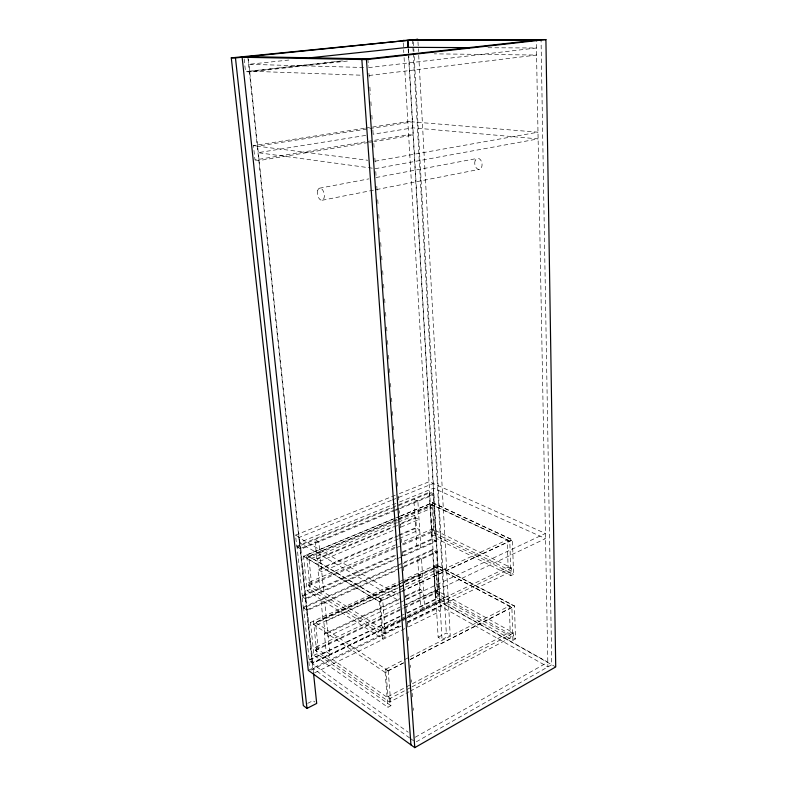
<?xml version="1.0" encoding="UTF-8"?>
<svg xmlns="http://www.w3.org/2000/svg" width="787" height="787" viewBox="0 0 787 787"><rect width="100%" height="100%" fill="white"/><g stroke="black" fill="none" stroke-linecap="round" stroke-linejoin="round"><path stroke-width="0.59" stroke-dasharray="3.94 2.95" d="M416.274 741.836L551.746 664.71L541.053 39.596M415.241 737.242L547.821 662.221L440.081 601.75L401.508 620.412M403.554 662.969L385.128 672.413L310.472 622.32L313.934 655.246L387.902 707.316L390.952 705.683L388.217 670.652M512.908 640.293L511.875 607.298L433.667 565.951L435.496 597.018L512.908 640.293L515.485 638.916L514.482 605.96L436.224 564.781L404.744 579.34M410.106 691.202L513.645 635.985L513.547 632.886L435.959 590.073L315.184 647.376L315.498 650.465L389.614 702.142L409.033 691.783M315.184 647.376L389.358 698.856L410.962 687.385M412.024 686.815L513.547 632.886M385.787 669.039L387.971 696.643L405.275 687.484M406.358 686.913L510.183 631.961L512.691 633.348M403.534 662.811L385.118 672.246L387.902 707.316M410.106 659.447L514.482 605.96M410.116 659.604L514.482 606.128L436.224 564.928M404.085 57.559L438.143 637.204L442.028 639.526L450.213 635.355L418.586 52.837M385.807 669.206L403.288 660.106M404.39 659.713L509.346 605.97L510.183 631.961M307.628 703.381L313.029 700.637L314.869 702.034M438.143 637.204L446.308 633.063L450.213 635.355M399.432 516.41L303.516 556.183L307.146 590.722L382.443 638.523L385.591 636.978L382.708 600.097L306.596 554.904L310.176 589.394L385.591 636.978M510.881 575.651L509.799 541.053L430.007 503.739L431.915 536.203L510.881 575.651L513.527 574.353L512.475 539.813L432.624 502.647L400.563 515.938M314.633 672.846L407.312 627.416M408.414 626.875L440.405 611.184L436.49 608.951L406.741 623.452M395.674 544.85L308.415 582.567L308.75 585.803L384.204 633.191L400.681 625.173M407.272 621.966L511.639 571.175L511.54 567.939L432.378 528.982L401.95 542.135M308.278 670.337L400.721 625.34M407.322 622.133L444.065 604.249L555.72 666.943M310.914 670.16L401.242 626.127M380.229 598.632L382.521 627.692L400.15 619.192M401.252 618.661L508.097 567.102L510.655 568.362M398.694 565.489L303.605 607.967L309.163 659.811L312.882 662.467L400.416 620.176M401.518 619.644L439.412 601.337L436.598 552.395L432.604 550.349L399.806 564.997M400.317 620.727L312.449 663.215L308.72 660.559L400.534 616.418M401.419 620.195L439.854 601.612L435.477 599.123L405.335 613.604M400.406 620.943L312.232 663.598L408.237 732.235M308.415 582.567L383.928 629.738L511.54 567.939M309.163 659.811L399.845 616.251M400.937 615.719L404.243 614.135M407.164 613.23L435.929 599.409M313.934 655.246L316.886 653.84L390.952 705.683M435.496 597.018L438.015 595.808L515.485 638.916M315.498 650.465L402.924 608.804M404.036 608.272L436.126 592.985L513.645 635.985M406.003 604.869L545.529 538.603L433.568 488.196L397.179 502.942M316.167 646.914L318.223 648.34L403.101 607.928M404.203 607.407L437.277 591.667L436.018 570.073L433.844 568.912L403.829 582.705M405.62 599.34L545.43 533.468L429.23 481.683L396.373 494.816M399.166 602.921L328.159 636.388L324.392 633.86L399.698 598.553M400.268 602.389L423.563 591.411L419.638 589.207L405.236 595.956M399.294 599.487L325.07 634.312L323.526 618.877M404.843 596.88L420.347 589.611L419.402 574.854M303.516 556.183L379.511 601.583L400.544 591.814M401.655 591.293L512.475 539.813M400.553 591.991L379.531 601.76L303.526 556.35L399.442 516.567M401.675 591.47L512.485 539.98L432.634 502.804L400.573 516.095M380.239 598.809L398.055 590.378M399.176 590.034L507.222 539.852L508.097 567.102M398.271 585.262L313.787 624.091L315.862 625.468L398.192 587.515M399.304 587.004L436.018 570.073M398.074 587.948L326.625 620.904L322.837 618.425L321.007 600.196L324.815 602.616L329.93 654.233L326.172 651.636L324.392 633.86M399.186 587.436L422.639 576.615L418.684 574.461L404.193 581.111M322.837 618.425L397.514 584.18M401.311 582.951L315.548 622.478L435.85 567.102L402.423 582.439M310.491 622.478L399.166 581.741M400.288 581.377L403.613 579.704M395.497 555.661L302.129 596.674L303.27 607.289L307.038 609.768L398.261 568.834M399.373 568.332L402.708 566.837M403.82 566.335L437.188 551.362L433.204 549.316L397.356 565.312M303.605 607.967L307.383 610.446L395.959 570.654M403.741 567.152L436.598 552.395M303.27 607.289L396.235 565.804M394.513 507.241L297.063 546.926L302.297 595.759L306.084 598.199L396.225 558.416M401.813 555.947L435.929 540.895L433.293 494.954L429.23 493.105L395.654 506.779M302.129 596.674L305.917 599.114L396.402 559.134M397.524 558.642L436.618 541.358L432.614 539.351L402.246 552.69M302.297 595.759L395.625 554.805M402.324 551.874L431.935 538.879L435.929 540.895M307.146 590.722L310.176 589.394M431.915 536.203L434.503 535.071L513.527 574.353M308.75 585.803L395.418 548.165M396.54 547.673L432.555 532.032L511.639 571.175M309.429 582.134L311.514 583.433L395.595 546.975M402.324 544.053L433.716 530.448L432.407 507.881L430.184 506.838L398.527 520.03M398.291 538.918L321.745 571.765L317.918 569.454L396.569 535.898M399.422 538.436L419.678 529.74L415.674 527.743L397.701 535.416M398.419 535.79L318.607 569.877L317.525 559.104L393.166 527.329M399.54 535.308L416.402 528.107L415.743 517.846L394.297 526.857M393.028 530.428L320.673 560.964L316.836 558.691L314.918 539.656L318.784 541.859L323.605 590.466L319.788 588.086L317.918 569.454M400.937 527.093L419.028 519.459L415.015 517.492L400.347 523.65M316.836 558.691L393.569 526.493M306.93 558.199L397.396 520.502M397.317 522.548L309.035 559.459L311.514 583.433M398.448 522.076L432.407 507.881M397.091 519.39L308.711 556.32L397.101 519.548M398.222 518.918L432.22 504.772L398.242 519.076M395.241 495.269L295.528 535.111L296.719 546.208L300.545 548.47L394.346 510.094M395.477 509.632L433.903 493.911L429.84 492.062L393.431 506.867M297.063 546.926L300.89 549.188L394.238 510.96M395.359 510.497L398.734 509.11M399.865 508.648L433.293 494.954M296.719 546.208L392.29 507.33M396.048 503.395L299.385 542.558L399.668 601.16M391.306 500.375L298.844 537.541L398.212 595.061M392.28 499.981L433.303 483.493M322.276 200.232L479.539 169.323M319.443 188.211L368.828 178.885M376.058 177.528L477.227 158.433M375.045 161.197L537.993 132.196L412.585 121.887L257.3 146.166L367.765 160.273M364.42 128.311L253.444 145.585L254.988 159.958L408.62 134.695L413.086 135.128L374.297 141.532M368.237 142.536L259.13 160.558L254.988 159.958M369.447 142.329L373.087 141.729M365.719 135.403L257.988 152.678L375.566 168.625L538.111 138.896L412.919 127.838L372.979 134.243M365.63 128.124L407.843 121.552L412.329 121.926M369.064 75.493L536.557 55.051L434.247 53.85M368.523 67.623L536.429 47.997L486.396 47.732M341.774 60.943L249.341 71.174L360.515 75.178M244.137 58.907L245.524 71.745L342.975 60.953M347.401 61.052L249.735 71.902L245.524 71.745M288.839 60.038L248.613 64.327L364.843 67.525M253.444 145.585L257.605 146.116M430.017 503.887L509.809 541.22M431.512 529.356L433.716 530.448M433.676 566.099L511.875 607.456M435.113 590.466L437.277 591.667M295.528 535.111L299.365 537.324L300.545 548.47M306.605 555.071L382.718 600.274M382.521 627.692L384.981 629.226M388.227 670.819L313.462 620.943L316.886 653.84M387.971 696.643L390.382 698.315M409.653 737.95L312.714 668.173L247.797 56.684M410.637 738.668L413.608 740.803M308.848 661.69L309.33 666.186M300.89 549.188L306.084 598.199M307.383 610.446L312.882 662.467M305.917 599.114L307.038 609.768M248.358 58.995L313.403 672.255M315.862 625.468L318.223 648.34M379.511 601.583L382.443 638.523M383.928 629.738L384.204 633.191M389.358 698.856L389.614 702.142M367.903 58.848L368.414 66.197M368.906 73.24L369.359 79.664M369.87 87.013L370.382 94.361M370.893 101.71L371.326 107.839M371.838 115.187L372.261 121.306M372.861 129.875L373.284 136.003M373.805 143.352L374.228 149.471M374.828 158.049L375.271 164.385M375.763 171.517L376.196 177.646M376.796 186.214L377.13 191.113M377.73 199.691L378.163 205.81M378.754 214.379L379.098 219.278M379.698 227.856L380.121 233.975M380.721 242.553L381.065 247.452M381.665 256.021L382.089 262.15M382.689 270.718L383.033 275.617M383.623 284.196L383.967 289.085M384.656 298.883L384.991 303.782M385.591 312.36L385.935 317.259M386.614 327.058L386.958 331.957M387.558 340.525L387.902 345.424M388.581 355.222L388.926 360.121M389.526 368.69L389.87 373.589M390.549 383.387L390.805 387.066M391.572 398.084L391.828 401.763M392.516 411.562L392.861 416.461M393.539 426.259L393.795 429.928M394.484 439.726L394.74 443.406M395.507 454.424L395.674 456.873M396.441 467.891L396.786 472.79M397.474 482.588L397.73 486.268M398.409 496.066L398.753 500.965M399.432 510.763L399.609 513.213M400.376 524.231L400.632 527.9M401.4 538.928L401.655 542.597M402.344 552.395L402.6 556.075M403.367 567.093L403.623 570.772M404.302 580.57L404.479 583.019M405.335 595.267L405.502 597.717M406.269 608.735L406.525 612.404M407.292 623.432L407.548 627.101M408.237 636.899L408.492 640.579M410.204 665.074L410.371 667.524M411.227 679.771L411.394 682.221M412.172 693.239L412.427 696.908M413.195 707.936L413.362 710.386M403.219 42.852L403.8 52.65M429.23 493.105L431.935 538.879M432.604 550.349L435.477 599.123M408.404 48.951L408.669 53.546M408.679 53.86L440.327 606.069L547.909 666.894L536.281 40.127M408.148 48.971L408.492 55.09M408.571 56.32L442.028 639.526M432.624 502.647L434.503 535.071M436.224 564.781L438.015 595.808M432.378 528.982L432.555 532.032M435.959 590.073L436.126 592.985M413.401 41.819L413.942 51.627M414.218 56.536L446.308 633.063M412.516 39.891L412.86 46.03M412.929 47.259L413.205 52.158M413.273 53.388L444.065 604.249M417.986 41.8L418.517 51.617M417.887 501.27L413.844 499.371L416.825 545.509L420.799 547.565L417.887 501.27M421.537 559.163L417.563 557.068L420.73 606.216L424.646 608.469L421.537 559.163M475.102 160.725A5.578 3.64 81 0 0 478.594 169.392A5.578 3.64 81 0 0 481.506 161.502A5.578 3.64 81 0 0 475.102 160.725M317.604 190.641A6.178 3.355 78.4 0 0 321.391 200.282A6.178 3.355 78.4 0 0 323.624 191.723A6.178 3.355 78.4 0 0 317.604 190.641"/><path stroke-width="1.18" d="M545.912 39.586L366.447 59.605L242.13 57.254L308.278 670.337L414.769 747.65L555.72 666.943L545.912 39.586L412.516 39.891M231.28 57.854L235.461 57.933L417.858 39.35L231.28 57.854L303.31 705.565L306.979 708.398L316.708 703.43L313.472 672.865M541.053 39.596L361.853 59.517L410.942 744.866M309.566 57.835L408.305 47.318L469.318 47.643M536.281 40.127L407.912 40.363L408.335 47.722M403.072 40.403L407.656 40.393L408.079 47.741M243.891 56.575L367.903 58.848M235.461 57.933L306.979 708.398M366.447 59.605L414.769 747.65"/></g></svg>
